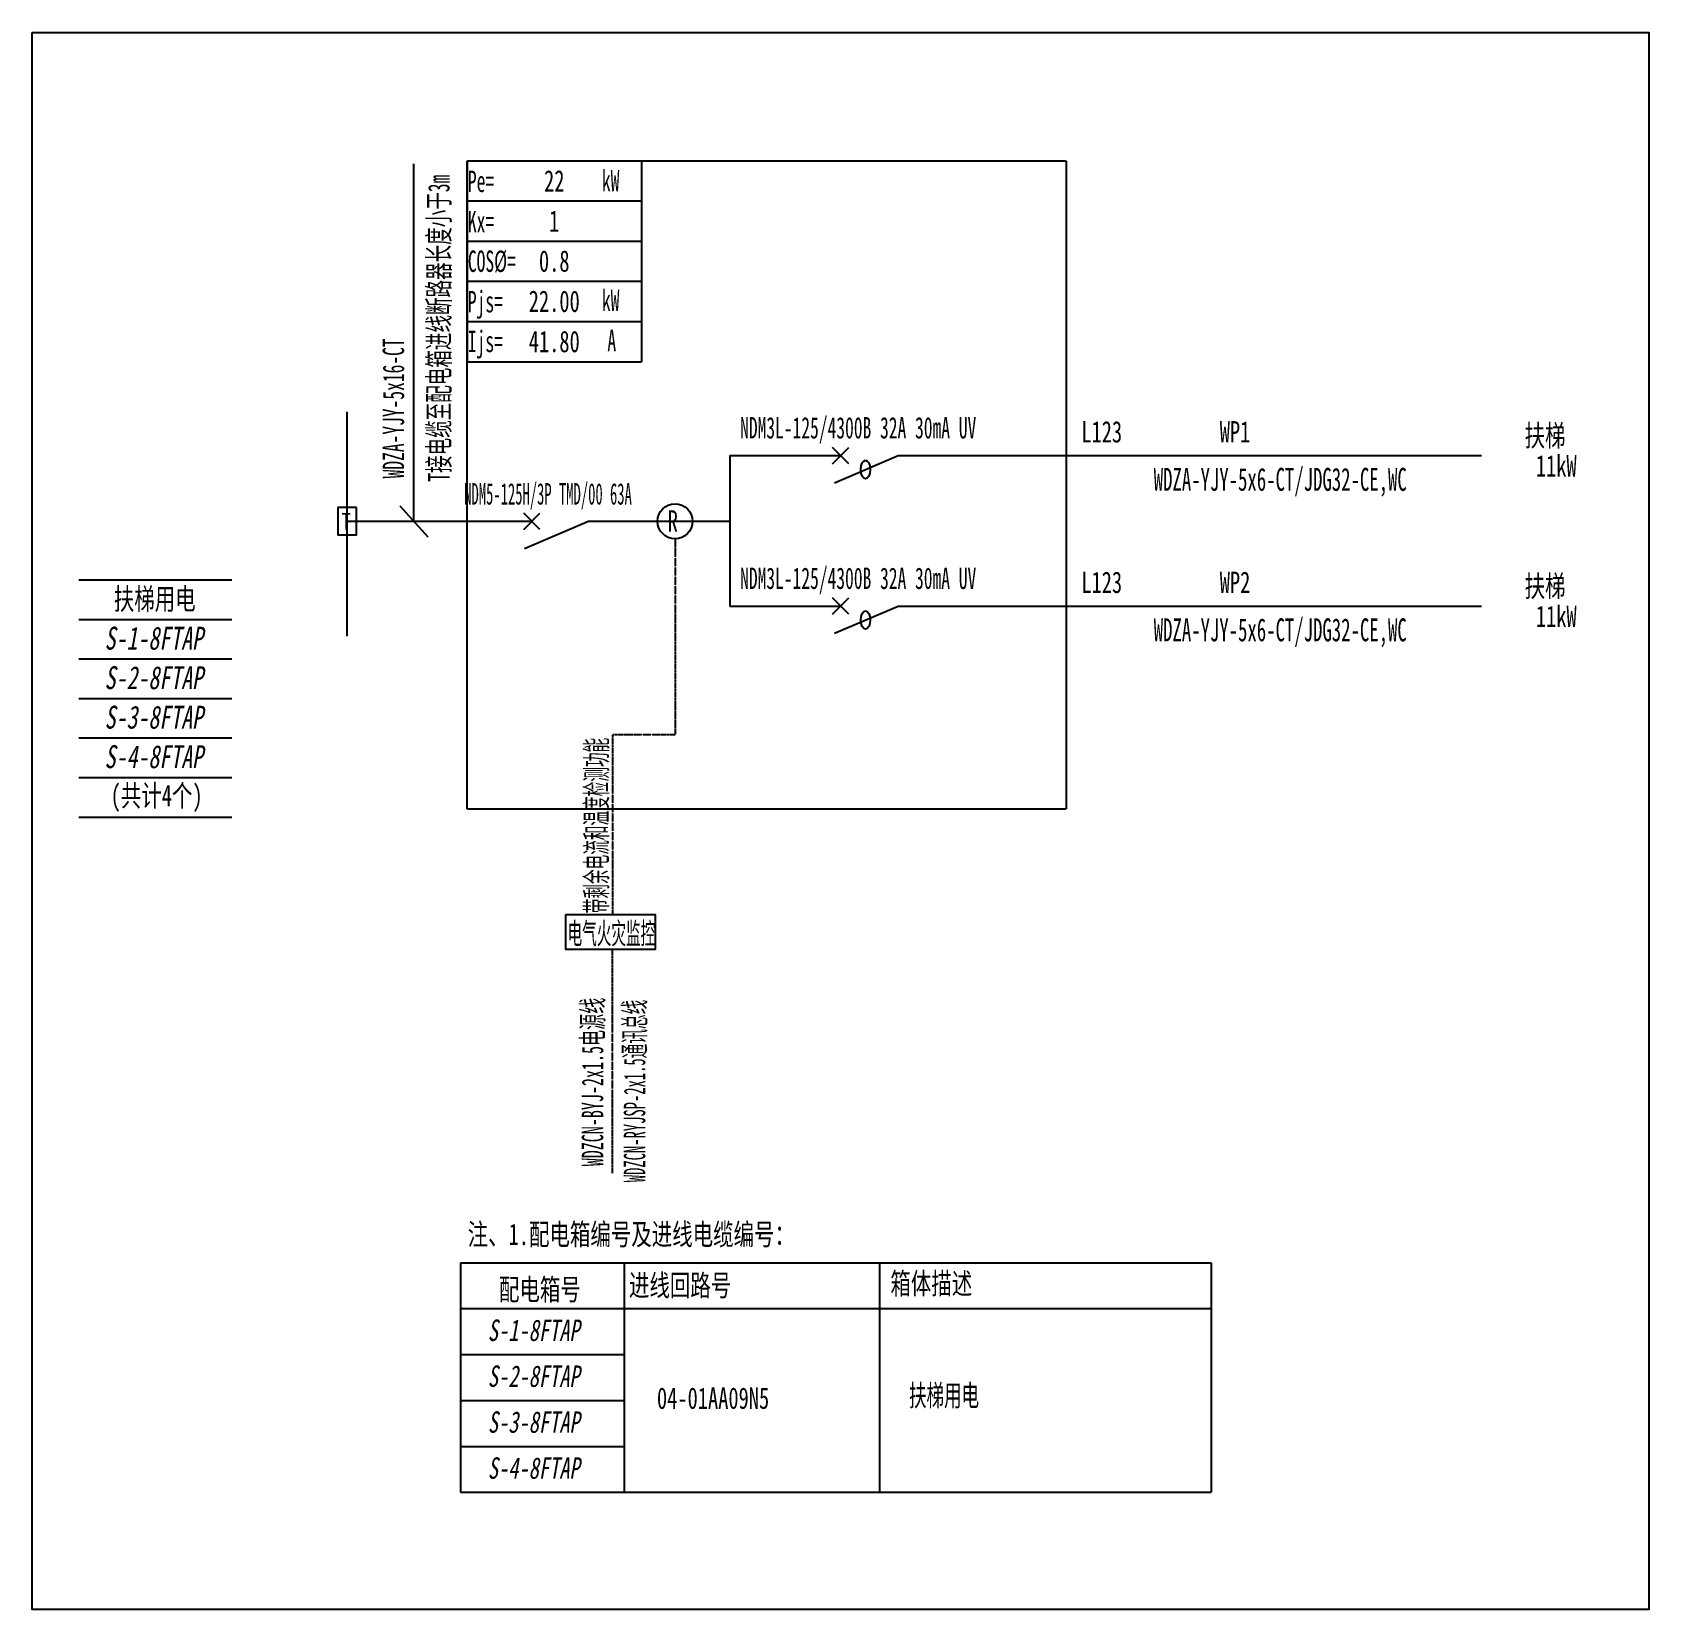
# Model space of a CAD drawing. Extents: x 382313 to 384704, y 303323 to 305655.
import ezdxf
from ezdxf.enums import TextEntityAlignment as Align

# ---------------------------------------------------------------- set-up
doc = ezdxf.new("R2010")
doc.units = 0
doc.header["$MEASUREMENT"] = 0
doc.linetypes.add('DASHDOT', pattern=[1, 0.5, -0.25, 0, -0.25])
doc.linetypes.add('DASHED', pattern=[0.75, 0.5, -0.25])
for name, color, linetype in [('D_E_Eqpm(强电设备)', 100, 'Continuous'), ('D_E_Eqpm（强电设备）', 100, 'Continuous'), ('D_E_Text(强电文字)', 51, 'Continuous'), ('D_E_Text（强电文字）', 51, 'Continuous'), ('D_E_Wire(强电线缆)', 10, 'Continuous'), ('D_E_Wire（强电线缆）', 10, 'Continuous'), ('D_El_Eqpm（弱电设备）', 100, 'Continuous'), ('D_El_Text（弱电文字）', 51, 'Continuous'), ('D_T_TableDim（表格尺寸）', 255, 'Continuous'), ('DQ-漏电火灾', 80, 'Continuous'), ('DQ_Eqpm', 100, 'Continuous'), ('系统图', 220, 'Continuous')]:
    doc.layers.add(name, color=color, linetype=linetype)
doc.styles.add('$1$电气', font='', dxfattribs={"width": 0.7})
doc.styles.add('电气', font='', dxfattribs={"width": 0.7})
doc.styles.add('电气箱', font='simhei.ttf', dxfattribs={"width": 0.8, "oblique": 10})
doc.styles.get('$1$电气').set_extended_font_data('SimSun')
doc.styles.get('电气').set_extended_font_data('SimSun')

# ---------------------------------------------------------------- blocks, each defined once
blk = doc.blocks.new('T接箱')
at = {"layer": 'DQ_Eqpm'}
blk.add_lwpolyline([(313, 172), (73, 172), (73, -188), (313, -188)], close=True, dxfattribs=at)
at = {"layer": 'DQ_Eqpm', "color": 51, "style": '电气', "width": 0.8}
blk.add_text('T', height=220, dxfattribs=at).set_placement((120, -121))

msp = doc.modelspace()

# ---------------------------------------------------------------- linework, layer by layer
at = {"linetype": 'DASHED'}
for p, q in [((382956.2, 304506.4), (382956.2, 305465.1)), ((382956.2, 305465.1), (383842, 305465.1)), ((383842, 305465.1), (383842, 304506.4)), ((383842, 304506.4), (382956.2, 304506.4))]:
    msp.add_line(p, q, dxfattribs=at)
for p, q in [((382381.8, 304845.5), (382608.1, 304845.5)), ((382381.8, 304787), (382608.1, 304787)), ((382381.8, 304728.6), (382608.1, 304728.6)), ((382381.8, 304670.2), (382608.1, 304670.2)), ((382381.8, 304611.8), (382608.1, 304611.8)), ((382381.8, 304553.4), (382608.1, 304553.4)), ((382381.8, 304494.9), (382608.1, 304494.9))]:
    msp.add_line(p, q)
at = {"layer": 'D_E_Eqpm(强电设备)', "color": 100}
for p, q in [((383496.4, 305017.2), (383520.4, 305041.2)), ((383520.4, 305017.2), (383496.4, 305041.2)), ((383496.4, 305017.2), (383520.4, 305041.2)), ((383520.4, 305017.2), (383496.4, 305041.2)), ((383499.6, 304989), (383593.3, 305029.2)), ((383039.7, 304920.2), (383063.7, 304944.2)), ((383063.7, 304920.2), (383039.7, 304944.2)), ((383136.6, 304932.2), (383040.8, 304891.2)), ((383496.4, 304794.7), (383520.4, 304818.7)), ((383520.4, 304794.7), (383496.4, 304818.7)), ((383496.4, 304794.7), (383520.4, 304818.7)), ((383520.4, 304794.7), (383496.4, 304818.7)), ((383499.6, 304766.5), (383593.3, 304806.7))]:
    msp.add_line(p, q, dxfattribs=at)
at = {"layer": 'D_E_Eqpm（强电设备）'}
for centre in [(383545.2, 305008.6), (383545.2, 304786.1)]:
    msp.add_ellipse(centre, major_axis=(0, 13.7), ratio=0.500475, dxfattribs=at)
at = {"layer": 'D_E_Text（强电文字）'}
for p, q in [((382877.3, 304932.2), (382877.3, 305460.5)), ((382956.2, 305465.1), (383213.7, 305465.1)), ((382956.2, 305465.1), (382956.2, 305168)), ((383213.7, 305465.1), (383213.7, 305168)), ((382956.2, 305405.7), (383213.7, 305405.7)), ((382956.2, 305346.3), (383213.7, 305346.3)), ((382956.2, 305286.9), (383213.7, 305286.9)), ((382956.2, 305227.4), (383213.7, 305227.4)), ((382956.2, 305168), (383213.7, 305168)), ((382856.6, 304955.2), (382898, 304909.3)), ((382381.8, 304787), (382608.1, 304787))]:
    msp.add_line(p, q, dxfattribs=at)
at = {"layer": 'D_E_Wire(强电线缆)', "color": 10}
for p, q in [((383344.7, 305029.2), (383508.4, 305029.2)), ((383344.7, 305029.2), (383508.4, 305029.2)), ((383593.3, 305029.2), (384456.3, 305029.2)), ((383344.7, 304806.7), (383508.4, 304806.7)), ((383344.7, 304806.7), (383508.4, 304806.7)), ((383593.3, 304806.7), (384456.3, 304806.7))]:
    msp.add_line(p, q, dxfattribs=at)
at = {"layer": 'D_E_Wire（强电线缆）'}
for p, q in [((382778.7, 304762.3), (382778.7, 305094.1)), ((383344.7, 305029.2), (383344.7, 304806.7)), ((382778.7, 304932.2), (383051.7, 304932.2)), ((383136.6, 304932.2), (383344.7, 304932.2))]:
    msp.add_line(p, q, dxfattribs=at)
at = {"layer": 'D_El_Eqpm（弱电设备）', "color": 3}
msp.add_line((383234.2, 304298.9), (383102.1, 304298.9), dxfattribs=at)
msp.add_lwpolyline([(383102.1, 304350.7), (383234.2, 304350.7), (383234.2, 304298.9), (383102.1, 304298.9)], close=True, dxfattribs=at)
at = {"layer": 'D_T_TableDim（表格尺寸）', "ltscale": 3.5}
for p, q in [((382946.2, 303836), (382946.2, 303496.5)), ((382946.2, 303836), (384056.3, 303836)), ((383188.3, 303836), (383188.3, 303496.5)), ((383565.7, 303836), (383565.7, 303496.5)), ((384056.3, 303836), (384056.3, 303496.5)), ((382946.2, 303768.1), (384056.3, 303768.1)), ((382946.2, 303768.1), (384056.3, 303768.1)), ((382946.2, 303700.2), (383188.3, 303700.2)), ((382946.2, 303632.3), (383188.3, 303632.3)), ((382946.2, 303564.4), (383188.3, 303564.4)), ((382946.2, 303496.5), (384056.3, 303496.5))]:
    msp.add_line(p, q, dxfattribs=at)
at = {"layer": 'DQ-漏电火灾', "linetype": 'DASHDOT', "ltscale": 0.5}
for p, q in [((383263.6, 304906.3), (383263.6, 304617)), ((383171, 304617), (383171, 304350.7)), ((383171, 304617), (383263.6, 304617)), ((383171, 303968.2), (383171, 304298.9))]:
    msp.add_line(p, q, dxfattribs=at)
at = {"layer": 'DQ-漏电火灾', "color": 3}
msp.add_circle((383263.6, 304932.2), 25.9, dxfattribs=at)
at = {"layer": '系统图', "ltscale": 9973.992009}
msp.add_lwpolyline([(382313, 305655), (384703.5, 305655), (384703.5, 303323), (382313, 303323)], close=True, dxfattribs=at)

# ---------------------------------------------------------------- block references
at = {"layer": 'D_E_Eqpm（强电设备）', "xscale": 0.1131912811398992, "yscale": 0.1131912811398992, "zscale": 0.1131912811398992}
msp.add_blockref('T接箱', (382756.8, 304933.2), dxfattribs=at)

# ---------------------------------------------------------------- texts
at = {"layer": 'D_E_Text(强电文字)', "color": 51, "style": '电气', "width": 0.6}
for p in [(384158.6, 304991.1), (384158.6, 304768.6)]:
    msp.add_text('WDZA-YJY-5x6-CT/JDG32-CE,WC', height=33.957, dxfattribs=at).set_placement(p, align=Align.MIDDLE)
at = {"layer": 'D_E_Text（强电文字）', "style": '电气', "width": 0.6}
for s, p in [('T接电缆至配电箱进线断路器长度小于3m', (382930, 304990.7)), ('WDZA-YJY-5x16-CT', (382862.9, 304995.5))]:
    msp.add_text(s, height=31.694, rotation=90, dxfattribs=at).set_placement(p)
at = {"layer": 'D_E_Text（强电文字）', "linetype": 'Continuous', "style": '电气', "width": 0.6}
for s, height, p in [('Pe=', 31.69, (382957.2, 305418.9)), ('kW', 31.69, (383155.4, 305420)), ('Kx=', 31.69, (382957.2, 305359.3)), ('COS%%C=', 31.69, (382957.2, 305300.8)), ('Pjs=', 31.69, (382957.2, 305241)), ('kW', 31.69, (383155.4, 305243)), ('Ijs=', 31.69, (382957.2, 305182.2)), ('A', 31.7, (383163.5, 305183.6))]:
    msp.add_text(s, height=height, dxfattribs=at).set_placement(p)
at = {"layer": 'D_E_Text（强电文字）'}
for s, height, style, width, p in [('NDM3L-125/4300B 32A 30mA UV', 31.694, '$1$电气', 0.6, (383534.4, 305067.8)), ('NDM5-125H/3P TMD/00 63A', 31.694, '电气', 0.5, (383075.7, 304970.1)), ('NDM3L-125/4300B 32A 30mA UV', 31.694, '$1$电气', 0.6, (383534.4, 304845.3)), ('扶梯用电', 31.69, '电气', 0.7, (382494, 304817.8)), ('(共计4个)', 31.69, '电气', 0.7, (382496.8, 304524.7)), ('电气火灾监控', 31.69, '电气', 0.5, (383169.4, 304323.6))]:
    msp.add_text(s, height=height, dxfattribs=dict(at, style=style, width=width)).set_placement(p, align=Align.MIDDLE)
at = {"layer": 'D_E_Text（强电文字）', "style": '电气'}
for s, height, width, p in [('L123', 31.69, 0.7, (383864.4, 305048.6)), ('WP1', 31.69, 0.7, (384069.1, 305048.6)), ('L123', 31.69, 0.7, (383864.4, 304826.1)), ('WP2', 31.69, 0.7, (384069.1, 304826.1)), ('注、1.配电箱编号及进线电缆编号：', 31.694, 0.7, (382956.8, 303862.1)), ('配电箱号', 31.69, 0.7, (383003.1, 303780.5)), ('进线回路号', 31.69, 0.7, (383195.4, 303786.6)), ('箱体描述', 31.69, 0.7, (383582.1, 303789.4)), ('扶梯用电', 31.69, 0.6, (383609.5, 303623.9))]:
    msp.add_text(s, height=height, dxfattribs=dict(at, width=width)).set_placement(p)
at = {"layer": 'D_E_Text（强电文字）', "style": '电气', "width": 0.7}
for s, p in [('扶梯', (384580.5, 305043)), ('11kW', (384597, 304998.3)), ('扶梯', (384580.5, 304820.5)), ('11kW', (384597, 304775.8))]:
    msp.add_text(s, height=31.69, dxfattribs=at).set_placement(p, align=Align.RIGHT)
at = {"layer": 'D_E_Text（强电文字）', "style": '电气箱', "oblique": 10, "width": 0.7}
for s, height, p in [('S-1-8FTAP', 33.96, (382492.7, 304759.3)), ('S-2-8FTAP', 33.96, (382492.7, 304700.9)), ('S-3-8FTAP', 33.96, (382492.7, 304642.5)), ('S-4-8FTAP', 33.96, (382492.7, 304584.1)), ('S-1-8FTAP', 31.69, (383054.6, 303736.1)), ('S-2-8FTAP', 31.69, (383054.6, 303668.2)), ('S-3-8FTAP', 31.69, (383054.6, 303600.3)), ('S-4-8FTAP', 31.69, (383054.6, 303532.4))]:
    msp.add_text(s, height=height, dxfattribs=at).set_placement(p, align=Align.MIDDLE)
at = {"layer": 'D_E_Text（强电文字）', "color": 1, "style": '电气', "width": 0.7}
msp.add_text('04-01AA09N5', height=31.694, dxfattribs=at).set_placement((383236.8, 303619.9))
at = {"layer": 'D_E_Text（强电文字）', "width": 257.486, "attachment_point": 5, "style": '电气'}
for s, insert, char_height in [('22', (383084.9, 305435.4), 31.69), ('1', (383084.9, 305376), 31.7), ('0.8', (383084.9, 305316.6), 31.69), ('{\\C200;22.00}', (383084.9, 305257.2), 31.694), ('{\\C200;41.80}', (383084.9, 305197.7), 31.694)]:
    msp.add_mtext(s, dxfattribs=dict(at, insert=insert, char_height=char_height))
at = {"layer": 'D_El_Text（弱电文字）', "color": 1, "style": '电气', "width": 0.5}
msp.add_text('带剩余电流和温度检测功能', height=31.694, rotation=90, dxfattribs=at).set_placement((383163, 304352.6))
at = {"layer": 'D_El_Text（弱电文字）', "style": '电气'}
for s, width, p in [('WDZCN-BYJ-2x1.5电源线', 0.55, (383157.3, 303978.5)), ('WDZCN-RYJSP-2x1.5通讯总线', 0.5, (383219.5, 303954.9))]:
    msp.add_text(s, height=31.694, rotation=90, dxfattribs=dict(at, width=width)).set_placement(p)
at = {"layer": 'DQ-漏电火灾', "color": 50, "style": '电气', "width": 0.7}
msp.add_text('R', height=31.7, dxfattribs=at).set_placement((383252.7, 304916.7))

doc.saveas('drawing.dxf')
